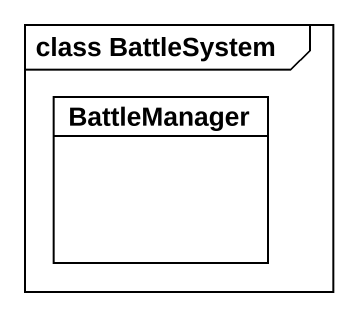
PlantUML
@startuml
mainframe class BattleSystem
hide circle
hide empty members
class BattleManager
@enduml
